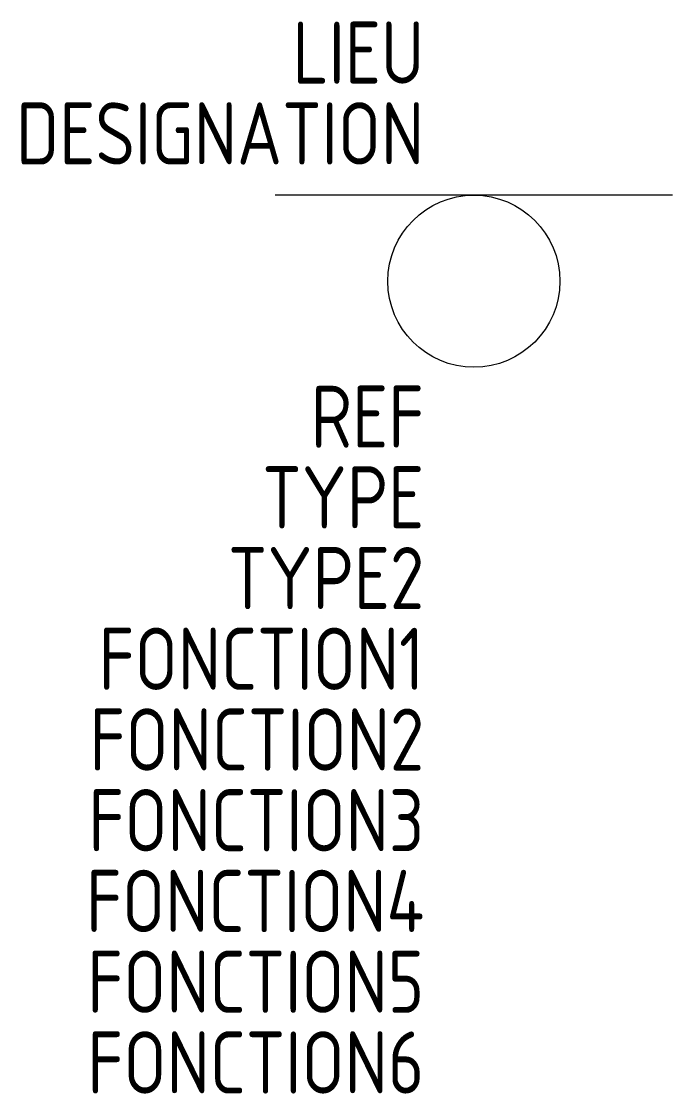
# Model space of a CAD drawing. Header units: millimetres. Extents: x -10.2 to 16, y -36.2 to 7.
import ezdxf
from ezdxf.enums import TextEntityAlignment as Align

# ---------------------------------------------------------------- set-up
doc = ezdxf.new("R2010")
doc.units = ezdxf.units.MM
doc.layers.add('SYMB_TXT_NOM', color=3, linetype='Continuous')
doc.layers.add('SYMBOLE', color=3, linetype='Continuous')
doc.styles.add('NET2_5', font='isocp.shx', dxfattribs={"width": 0.9, "height": 2.5})

msp = doc.modelspace()

# ---------------------------------------------------------------- linework, layer by layer
at = {"layer": 'SYMBOLE'}
msp.add_line((16, 0), (0, 0), dxfattribs=at)
msp.add_circle((8, -3.464), 3.464, dxfattribs=at)

# ---------------------------------------------------------------- texts
at = {"layer": 'SYMB_TXT_NOM', "style": 'NET2_5', "width": 0.9, "flags": 8}
for tag, p in [('LIEU', (6, 4.486)), ('DESIGNATION', (6, 1.236)), ('REF', (6, -10.164)), ('TYPE', (6, -13.414)), ('TYPE2', (6, -16.664)), ('FONCTION1', (6, -19.914)), ('FONCTION2', (6, -23.164)), ('FONCTION3', (6, -26.414)), ('FONCTION4', (6, -29.664)), ('FONCTION5', (6, -32.914)), ('FONCTION6', (6, -36.164))]:
    msp.add_attdef(tag, text='', height=2.5, dxfattribs=at).set_placement(p, align=Align.RIGHT)

doc.saveas('drawing.dxf')
